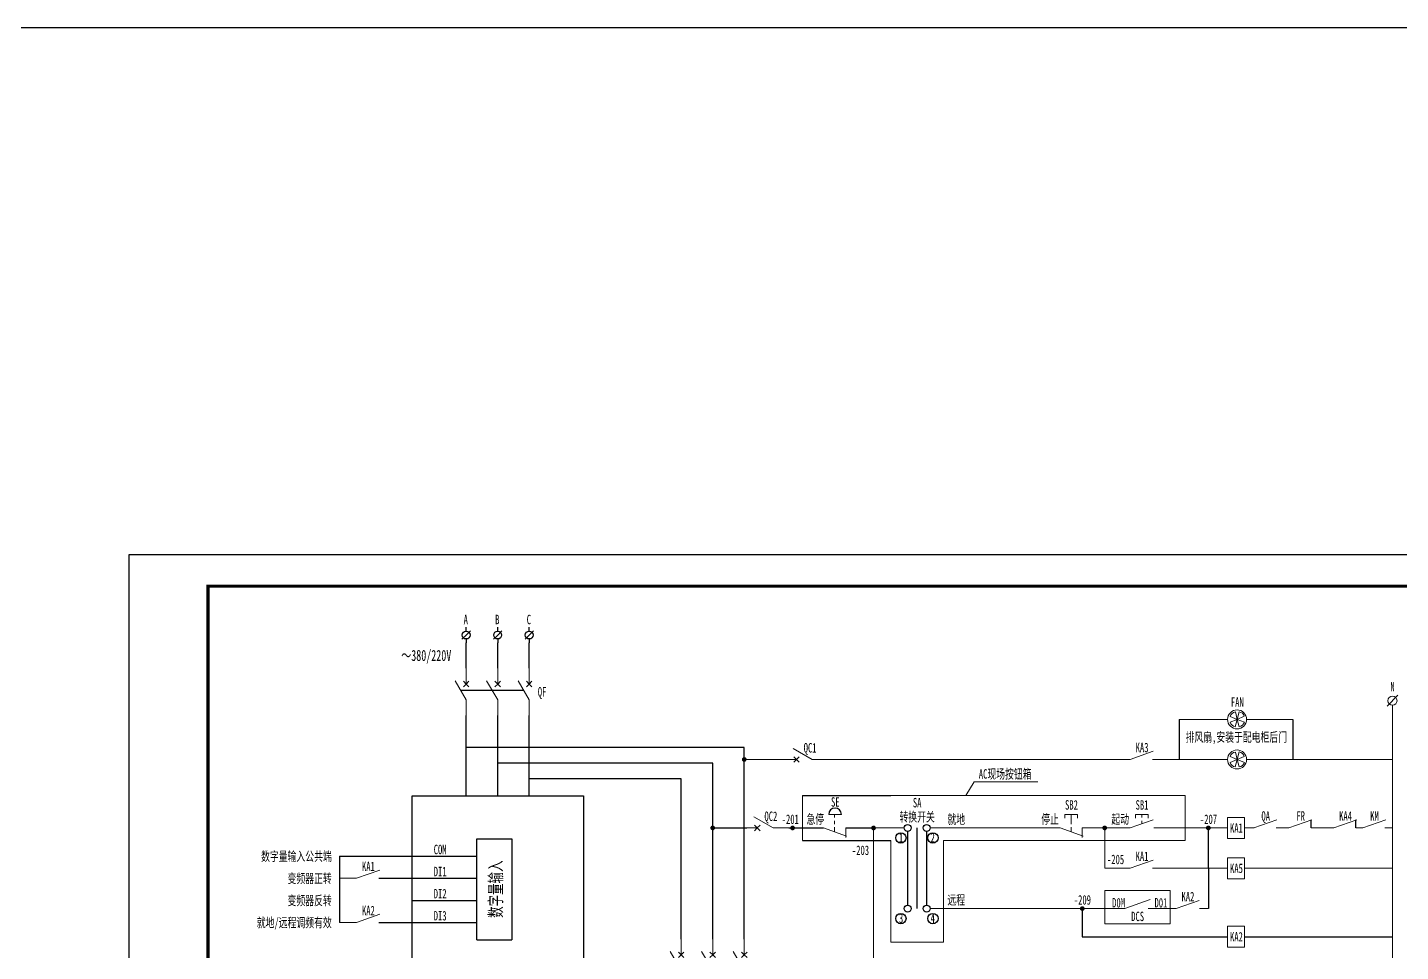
# Model space of a CAD drawing. Header units: millimetres. Extents: x 257344 to 1270023, y 272924 to 540726.
# Drawn here: x 773584 to 817126, y 313635 to 342924 of the extents above; entities that cross this region are included whole.
import ezdxf
from ezdxf.enums import TextEntityAlignment as Align

# ---------------------------------------------------------------- set-up
doc = ezdxf.new("R2010")
doc.units = ezdxf.units.MM
doc.linetypes.add('常规', pattern=[20, 10, 0, 10])
doc.linetypes.add('接地线', pattern=[1460, 500, 500, -200, 60, -200])
doc.layers.add('1轮廓实线层', color=7, linetype='Continuous', lineweight=18)
doc.layers.add('_0', color=7, linetype='Continuous', lineweight=25)
for name, color, linetype in [('D1', 4, 'Continuous'), ('MX', 3, 'Continuous'), ('TEXT', 4, 'Continuous'), ('动力平面导线层', 3, '常规'), ('动力平面设备层', 1, 'Continuous'), ('图框', 7, 'Continuous'), ('标注-照明', 7, 'Continuous'), ('照明平面导线层', 3, 'Continuous'), ('照明平面设备层', 1, 'Continuous'), ('电气-接地设计-接地线', 3, '接地线'), ('表格图框层', 7, 'Continuous')]:
    doc.layers.add(name, color=color, linetype=linetype)
doc.styles.add('标准', font='', dxfattribs={"width": 0.667})
doc.styles.get('标准').set_extended_font_data('NSimSun')

# ---------------------------------------------------------------- blocks, each defined once
blk = doc.blocks.new('*U36')
at = {"layer": '1轮廓实线层'}
for p, q in [((0, 15), (0, 10)), ((0, 5), (-3.5, 11.06)), ((0, 10), (-0.88, 10.88)), ((0, 10), (-0.88, 9.12)), ((0, 10), (0.88, 10.88)), ((0, 10), (0.88, 9.12)), ((0, 5), (0, 0))]:
    blk.add_line(p, q, dxfattribs=at)
blk = doc.blocks.new('SYMB2_M_13')
for p, q in [((0, -1.25), (0, 0)), ((0, -2.5), (-1.33, -3.83)), ((0, -2.5), (1.33, -1.17)), ((0, -3.75), (0, -5))]:
    blk.add_line(p, q)
blk.add_circle((0, -2.5), 1.25)
blk = doc.blocks.new('*U35')
at = {"layer": '1轮廓实线层'}
for p, q in [((0, 15), (0, 10)), ((0, 5), (-3.5, 11.06)), ((0, 10), (-0.88, 10.88)), ((0, 10), (-0.88, 9.12)), ((0, 10), (0.88, 10.88)), ((0, 10), (0.88, 9.12)), ((0, 5), (0, 0))]:
    blk.add_line(p, q, dxfattribs=at)

msp = doc.modelspace()

# ---------------------------------------------------------------- linework, layer by layer
at = {"color": 0, "linetype": 'ByBlock', "lineweight": 20}
for p, q in [((812484.26782, 317551.61735), (812177.18424, 317551.61735)), ((813585.40524, 317551.61735), (813178.35349, 317551.61735)), ((815008.93739, 317551.61735), (814287.14649, 317551.61735)), ((816870.32417, 316273.49316), (812177.18424, 316273.49316))]:
    msp.add_line(p, q, dxfattribs=at)
at = {"color": 3}
msp.add_lwpolyline([(267543.57835, 342923.7246), (1270023.47933, 342923.7246), (1270023.47933, 272923.7246), (267543.57835, 272923.7246)], close=True, dxfattribs=at)
at = {"color": 7, "linetype": 'ByBlock', "lineweight": 20, "const_width": 75}
for points in [[(796276.46933, 319722.48033, 1), (796351.46933, 319722.48033, 1)], [(795276.45291, 317551.61735, 1), (795351.45291, 317551.61735, 1)], [(797810.70987, 317551.61735, 1), (797885.70987, 317551.61735, 1)], [(800377.52683, 317551.61092, 1), (800452.52683, 317551.61092, 1)], [(807707.11616, 317551.61735, 1), (807782.11616, 317551.61735, 1)], [(810994.32236, 317551.61735, 1), (811069.32236, 317551.61735, 1)], [(806996.4778, 314995.36897, 1), (807071.4778, 314995.36897, 1)]]:
    msp.add_lwpolyline(points, format="xyb", close=True, dxfattribs=at)
at = {"layer": '_0', "color": 0, "linetype": 'ByBlock', "ltscale": 500}
msp.add_line((787320.3821, 321914.94986), (789320.3821, 321914.94986), dxfattribs=at)
at = {"layer": '_0', "color": 0, "linetype": 'ByBlock'}
for p, q in [((787495.3821, 318571.18895), (787495.3821, 321111.84097)), ((788495.3821, 318571.18895), (788495.3821, 321111.84097)), ((789495.3821, 318571.18895), (789495.3821, 321111.84097)), ((796313.95291, 314028.30282), (796313.95291, 320106.49057)), ((795313.95291, 314028.30282), (795313.95291, 319606.49057)), ((794313.95291, 314028.30282), (794313.95291, 319106.49057)), ((787831.78496, 317204.83226), (788941.78496, 317204.83226)), ((787831.78496, 314004.94541), (787831.78496, 317204.83226)), ((788941.78496, 317204.83226), (788941.78496, 314004.94541)), ((783474.43286, 316654.88884), (783474.43286, 314554.88884)), ((783474.43286, 316654.88884), (785779.05212, 316654.88884)), ((785779.05212, 316654.88884), (787831.78496, 316654.88884)), ((785779.05212, 315954.88884), (787831.78496, 315954.88884)), ((785779.05212, 315254.88884), (787831.78496, 315254.88884)), ((785779.05212, 314554.88884), (787831.78496, 314554.88884)), ((787831.78496, 314004.94541), (788941.78496, 314004.94541))]:
    msp.add_line(p, q, dxfattribs=at)
at = {"layer": '_0', "linetype": 'ByBlock'}
for p, q in [((796313.96933, 320106.49057), (787495.3821, 320106.49057)), ((795313.96933, 319606.49057), (788495.3821, 319606.49057)), ((794313.96933, 319106.49057), (789495.3821, 319106.49057))]:
    msp.add_line(p, q, dxfattribs=at)
at = {"layer": 'D1', "color": 1, "linetype": 'ByBlock'}
msp.add_arc((799194.66883, 317983.23315), 200.52575, 0, 180, dxfattribs=at)
at = {"layer": 'MX', "color": 7, "linetype": 'ByBlock', "lineweight": 20}
msp.add_line((816697.03782, 321412.70589), (817043.4975, 321759.16557), dxfattribs=at)
msp.add_circle((816870.26374, 321585.93229), 144.35795, dxfattribs=at)
at = {"layer": 'TEXT', "color": 7, "linetype": 'ByBlock', "ltscale": 100}
msp.add_line((785779.05212, 296601.42263), (785779.05212, 318571.18895), dxfattribs=at)
for centre in [(801494.2455, 317551.61735), (802097.733, 317551.61735)]:
    msp.add_circle(centre, 109.725, dxfattribs=at)
at = {"layer": '动力平面导线层', "color": 6, "linetype": 'ByBlock'}
for p, q in [((798162.18255, 318584.94629), (800961.48744, 318584.94629)), ((798162.18255, 317150.11602), (800961.48744, 317150.11602))]:
    msp.add_line(p, q, dxfattribs=at)
at = {"layer": '动力平面导线层', "color": 0, "linetype": 'ByBlock'}
for p, q in [((797727.18915, 317551.61735), (798829.11177, 317551.61735)), ((811031.82236, 316273.49316), (811031.82236, 314995.36897)), ((807033.9778, 314995.36897), (807033.9778, 314103.7953)), ((807033.9778, 314103.7953), (811641.43675, 314103.7953))]:
    msp.add_line(p, q, dxfattribs=at)
at = {"layer": '动力平面导线层', "color": 0, "linetype": 'ByBlock', "lineweight": -3, "ltscale": 100}
for p, q in [((814287.14649, 317551.61735), (814287.14649, 317813.04942)), ((815710.67864, 317551.61735), (815710.67864, 317813.04942)), ((784724.21671, 315954.88884), (785779.05212, 315954.88884)), ((784724.21671, 314554.88884), (785779.05212, 314554.88884))]:
    msp.add_line(p, q, dxfattribs=at)
at = {"layer": '动力平面设备层', "color": 0, "linetype": 'ByBlock', "lineweight": -3, "ltscale": 100}
for p, q in [((787495.3821, 322611.84097), (787495.3821, 323415.94169)), ((788495.3821, 322611.84097), (788495.3821, 323415.94169)), ((789495.3821, 322611.84097), (789495.3821, 323415.94169)), ((810102.52388, 320993.04172), (810102.52388, 319722.48033)), ((813711.4213, 320992.95383), (813711.4213, 319722.39244)), ((785779.05212, 318571.18895), (791211.71208, 318571.18895)), ((791211.71208, 318571.18895), (791211.71208, 296601.42263))]:
    msp.add_line(p, q, dxfattribs=at)
at = {"layer": '图框', "linetype": 'Continuous', "lineweight": 100, "const_width": 100}
msp.add_lwpolyline([(779308.79781, 285214.48919), (835208.79781, 285214.48919), (835208.79781, 325214.48919), (779308.79781, 325214.48919)], close=True, dxfattribs=at)
at = {"layer": '标注-照明', "linetype": 'ByBlock', "lineweight": 25, "ltscale": 100}
for p, q in [((795313.95291, 317551.61735), (796393.04354, 317551.61735)), ((799530.85302, 317551.61735), (800415.02435, 317551.61735)), ((801494.2455, 317441.89235), (801494.2455, 315105.09397)), ((802097.733, 317441.89235), (802097.733, 315105.09397))]:
    msp.add_line(p, q, dxfattribs=at)
at = {"layer": '标注-照明', "color": 0, "linetype": 'ByBlock', "lineweight": 25, "ltscale": 100}
msp.add_line((801796.19973, 314995.36897), (801796.19973, 317551.61735), dxfattribs=at)
at = {"layer": '标注-照明', "linetype": 'ByBlock', "lineweight": 25, "ltscale": 100}
for centre, radius in [((801280.94983, 317236.2656), 164.79793), ((802297.19088, 317236.2656), 164.79793), ((801280.94983, 314680.01722), 164.79793), ((801494.2455, 314995.36897), 109.725), ((802097.733, 314995.36897), 109.725), ((802297.19088, 314680.01722), 164.79793)]:
    msp.add_circle(centre, radius, dxfattribs=at)
at = {"layer": '照明平面导线层', "color": 0, "linetype": 'ByBlock', "lineweight": 20}
for p, q in [((816870.43976, 305944.17404), (816870.26766, 321441.57434)), ((810102.52388, 320993.04172), (811641.63596, 320993.04172)), ((812243.12845, 320992.95383), (813711.4213, 320992.95383)), ((796313.96933, 319722.48033), (797472.13416, 319722.48033)), ((798972.13416, 319722.48033), (808555.60623, 319722.48033)), ((808555.60623, 319722.48033), (809286.72036, 319983.9124)), ((809257.34748, 319722.48033), (811641.63596, 319722.48033)), ((812243.12845, 319722.39244), (816870.28408, 319722.39244)), ((799179.98239, 317882.9844), (799179.98239, 317983.23315)), ((806683.10718, 317782.73565), (806683.10718, 317983.23315)), ((808921.1633, 317882.9844), (808921.1633, 317983.23315)), ((798829.11177, 317551.61735), (799560.2259, 317290.18528)), ((799179.98239, 317676.92829), (799179.98239, 317777.17704)), ((799179.98239, 317426.1529), (799179.98239, 317576.67954)), ((799530.85302, 317551.61735), (799530.85302, 317250.39764)), ((801384.5205, 317551.61735), (800415.02435, 317551.61735)), ((800415.02435, 317551.61735), (800415.02435, 305944.17404)), ((802207.458, 317551.61735), (806332.23655, 317551.61735)), ((806332.23655, 317551.61735), (807063.35068, 317290.18528)), ((806683.10718, 317676.92829), (806683.10718, 317777.17704)), ((806683.10718, 317426.1529), (806683.10718, 317576.67954)), ((808555.60623, 317551.61735), (807033.9778, 317551.61735)), ((807033.9778, 317551.61735), (807033.9778, 317250.39764)), ((807744.61616, 317551.61735), (807744.61616, 316273.49316)), ((808555.60623, 317551.61735), (809286.72036, 317813.04942)), ((808921.1633, 317682.33338), (808921.1633, 317777.52646)), ((809298.30571, 317551.61735), (811641.43675, 317551.61735)), ((812476.61224, 317551.61735), (813207.72638, 317813.04942)), ((813585.40524, 317551.61735), (814316.51937, 317813.04942)), ((815008.93739, 317551.61735), (815740.05152, 317813.04942)), ((815710.67864, 317551.61735), (815926.17402, 317551.61735)), ((815926.17402, 317551.61735), (816657.28815, 317813.04942)), ((816627.91527, 317551.61735), (816870.28408, 317551.61735)), ((784022.47546, 315954.88884), (784753.5896, 316216.32091)), ((808555.60623, 316273.49316), (807744.61616, 316273.49316)), ((808555.60623, 316273.49316), (809286.72036, 316534.92523)), ((809257.34748, 316273.49316), (811031.82236, 316273.49316)), ((811031.82236, 316273.49316), (811641.43675, 316273.49316)), ((783474.43286, 315954.88884), (784022.47546, 315954.88884)), ((810010.50405, 314995.36897), (810741.61818, 315256.80104)), ((784022.47546, 314554.88884), (784753.5896, 314816.32091)), ((802207.458, 314995.36897), (802994.84776, 314995.36897)), ((802994.84776, 314995.36897), (808379.22722, 314995.36897)), ((809121.9267, 314995.36897), (810010.50405, 314995.36897)), ((810753.20353, 314995.36897), (811031.82236, 314995.36897)), ((783474.43286, 314554.88884), (784022.47546, 314554.88884))]:
    msp.add_line(p, q, dxfattribs=at)
at = {"layer": '照明平面导线层', "color": 3, "linetype": 'ByBlock', "lineweight": 20}
for p, q in [((811718.5997, 320900.53319), (811941.80693, 320993.53795)), ((811942.30316, 320993.04172), (811720.9026, 321088.08024)), ((811943.17256, 320992.17233), (811885.778, 320759.25225)), ((811941.80693, 320993.53795), (811888.0809, 321229.36119)), ((811940.616, 320993.04172), (811944.03297, 320993.04172)), ((812005.32342, 321232.36719), (811941.80693, 320993.53795)), ((812172.50172, 321091.08625), (811942.7994, 320993.53795)), ((811942.7994, 320993.53795), (812173.99665, 320900.53409)), ((811942.7994, 320993.53795), (812006.81836, 320759.25314)), ((811718.5997, 319629.9718), (811941.80693, 319722.97656)), ((811942.30316, 319722.48033), (811720.9026, 319817.51885)), ((811943.17256, 319721.61094), (811885.778, 319488.69086)), ((811941.80693, 319722.97656), (811888.0809, 319958.79979)), ((811940.616, 319722.48033), (811944.03297, 319722.48033)), ((812005.32342, 319961.8058), (811941.80693, 319722.97656)), ((812172.50172, 319820.52485), (811942.7994, 319722.97656)), ((811942.7994, 319722.97656), (812173.99665, 319629.9727)), ((811942.7994, 319722.97656), (812006.81836, 319488.69175))]:
    msp.add_line(p, q, dxfattribs=at)
at = {"layer": '照明平面导线层', "color": 6, "linetype": 'ByBlock', "lineweight": 20}
for p, q in [((803602.87574, 319012.57331), (803337.99547, 318584.94629)), ((803602.87574, 319012.57331), (805621.51432, 319012.57331)), ((800961.48744, 318584.94629), (810293.39715, 318584.94629)), ((810293.39715, 318584.94629), (810293.39715, 317150.11602)), ((810293.39715, 317150.11602), (802628.43642, 317150.11602))]:
    msp.add_line(p, q, dxfattribs=at)
at = {"layer": '照明平面导线层', "color": 1, "linetype": 'ByBlock', "lineweight": 20}
msp.add_line((799395.16633, 317983.23315), (798994.17133, 317983.23315), dxfattribs=at)
at = {"layer": '照明平面导线层', "color": 7, "linetype": 'ByBlock', "lineweight": 20}
msp.add_line((808379.22722, 314995.36897), (809183.45277, 315282.94425), dxfattribs=at)
at = {"layer": '照明平面导线层', "color": 0, "linetype": 'ByBlock', "lineweight": 20}
for points in [[(806883.60468, 317862.93465), (806883.60468, 317983.23315), (806482.60968, 317983.23315), (806482.60968, 317862.93465)], [(809121.6608, 317862.93465), (809121.6608, 317983.23315), (808720.6658, 317983.23315), (808720.6658, 317862.93465)]]:
    msp.add_lwpolyline(points, dxfattribs=at)
for points in [[(811641.43675, 317882.39069), (812177.18424, 317882.39069), (812177.18424, 317220.844), (811641.43675, 317220.844)], [(811641.43675, 316604.2665), (812177.18424, 316604.2665), (812177.18424, 315942.71982), (811641.43675, 315942.71982)], [(811641.43675, 314434.56864), (812177.18424, 314434.56864), (812177.18424, 313773.02195), (811641.43675, 313773.02195)]]:
    msp.add_lwpolyline(points, close=True, dxfattribs=at)
at = {"layer": '照明平面导线层', "color": 3, "linetype": 'ByBlock', "lineweight": 20}
for centre in [(811942.3822, 320992.96268), (811942.3822, 319722.40129)]:
    msp.add_circle(centre, 300.74625, dxfattribs=at)
for centre, start, end in [((811916.1142, 321026.63742), 97.873116874, 162.528612985), ((811977.29012, 321029.64343), 17.471387015, 82.126883126), ((811913.8113, 320961.97601), 197.471387015, 262.126883126), ((811978.78505, 320961.97691), 277.873116874, 342.528612985), ((811913.8113, 319691.41462), 197.471387015, 262.126883126), ((811916.1142, 319756.07603), 97.873116874, 162.528612985), ((811977.29012, 319759.08203), 17.471387015, 82.126883126), ((811978.78505, 319691.41552), 277.873116874, 342.528612985)]:
    msp.add_arc(centre, 204.65285, start, end, dxfattribs=at)
at = {"layer": '照明平面设备层', "color": 0, "lineweight": -3, "ltscale": 100}
msp.add_lwpolyline([(776808.79781, 326214.48919), (836208.79781, 326214.48919), (836208.79781, 284214.48919), (776808.79781, 284214.48919)], close=True, dxfattribs=at)
at = {"layer": '电气-接地设计-接地线', "color": 0, "linetype": 'ByBlock', "lineweight": -3}
for p, q in [((811031.82236, 316273.49316), (811031.82236, 317551.61735)), ((812177.18424, 314103.7953), (816870.28408, 314103.7953))]:
    msp.add_line(p, q, dxfattribs=at)
at = {"layer": '表格图框层', "color": 6, "linetype": 'ByBlock', "lineweight": 20, "ltscale": 50}
for p, q in [((798162.18255, 317150.11602), (798162.18255, 318584.94629)), ((800961.48744, 313926.52298), (800961.48744, 317150.11602)), ((802628.43642, 317150.11602), (802628.43642, 313926.52298)), ((802628.43642, 313926.52298), (800961.48744, 313926.52298))]:
    msp.add_line(p, q, dxfattribs=at)
at = {"layer": '表格图框层', "color": 4, "linetype": 'ByBlock', "lineweight": 20, "ltscale": 50}
for p, q in [((807744.61616, 315574.37659), (809818.06384, 315574.37659)), ((807744.61616, 315574.37659), (807744.61616, 314511.02269)), ((809818.06384, 315574.37659), (809818.06384, 314511.02269)), ((807744.61616, 314511.02269), (809818.06384, 314511.02269))]:
    msp.add_line(p, q, dxfattribs=at)

# ---------------------------------------------------------------- block references
at = {"layer": '_0', "color": 7, "linetype": 'ByBlock', "xscale": 100, "yscale": 100, "zscale": 100, "rotation": 180}
for p in [(787495.3821, 323415.94169), (788495.3821, 323415.94169), (789495.3821, 323415.94169)]:
    msp.add_blockref('SYMB2_M_13', p, dxfattribs=at)
at = {"layer": '_0', "color": 3, "linetype": 'ByBlock', "xscale": 100, "yscale": 100, "zscale": 100}
for p in [(787495.3821, 321111.84097), (788495.3821, 321111.84097), (789495.3821, 321111.84097), (794313.95291, 312528.30282), (795313.95291, 312528.30282), (796313.95291, 312528.30282)]:
    msp.add_blockref('*U36', p, dxfattribs=at)
at = {"layer": '_0', "color": 3, "linetype": 'ByBlock', "xscale": -100, "yscale": 100, "zscale": 100, "rotation": 90}
for p in [(798972.13416, 319722.48033), (797727.18915, 317551.61735)]:
    msp.add_blockref('*U35', p, dxfattribs=at)

# ---------------------------------------------------------------- texts
at = {"layer": 'TEXT', "color": 7, "linetype": 'ByBlock', "ltscale": 100, "style": '标准', "width": 0.667}
for s, height, p in [('A', 300, (787483.04728, 324008.31542)), ('B', 300, (788483.04728, 324008.31542)), ('C', 300, (789483.04728, 324008.31542)), ('～380/220V', 350, (786230.4122, 322844.80344)), ('QF', 300, (789904.31416, 321715.09689)), ('N', 300, (816872.64721, 321880.51653)), ('FAN', 300, (811949.77459, 321392.24289)), ('排风扇,安装于配电柜后门', 300, (811918.5113, 320282.13859)), ('QC1', 300, (798403.50054, 319942.72352)), ('KA3', 300, (808929.33569, 319951.73133)), ('SE', 300, (799202.84123, 318224.89668)), ('SA', 300, (801797.16375, 318203.14034)), ('SB2', 300, (806691.27957, 318131.89249)), ('SB1', 300, (808929.33569, 318131.89249)), ('QC2', 300, (797158.55553, 317771.86054)), ('转换开关', 300, (801797.16375, 317754.09975)), ('就地', 300, (803037.8942, 317677.6516)), ('停止', 300, (806013.78127, 317682.33078)), ('起动', 300, (808237.15095, 317682.33078)), ('QA', 300, (812850.3417, 317780.86835)), ('FR', 300, (813959.1347, 317780.86835)), ('KA4', 300, (815382.66685, 317780.86835)), ('KM', 300, (816299.90348, 317780.86835)), ('KA1', 300, (811922.84707, 317401.18385)), ('1', 300, (801286.70806, 317097.00008)), ('2', 300, (802291.75798, 317097.00008)), ('KA1', 300, (808929.33569, 316502.74417)), ('KA1', 300, (784396.20492, 316184.13984)), ('KA5', 300, (811922.84707, 316123.05966)), ('远程', 300, (803037.8942, 315121.40322)), ('D0M', 300, (808184.74925, 315030.93389)), ('D01', 300, (809528.53006, 315030.93389)), ('KA2', 300, (810384.23351, 315224.61998)), ('KA2', 300, (784396.20492, 314784.13984)), ('3', 300, (801286.70806, 314540.7517)), ('4', 300, (802291.75798, 314540.7517)), ('KA2', 300, (811922.84707, 313953.3618))]:
    msp.add_text(s, height=height, dxfattribs=at).set_placement(p, align=Align.CENTER)
at = {"layer": 'TEXT', "color": 6, "linetype": 'ByBlock', "ltscale": 100, "style": '标准', "width": 0.667}
msp.add_text('AC现场按钮箱', height=300, dxfattribs=at).set_placement((804588.98937, 319114.02833), align=Align.CENTER)
at = {"layer": 'TEXT', "color": 2, "linetype": 'ByBlock', "ltscale": 100, "style": '标准', "width": 0.667}
for s, p in [('-201', (797774.26672, 317678.09354)), ('-207', (811035.46593, 317678.09354)), ('-203', (800000.52315, 316693.94419)), ('-205', (808088.60372, 316405.22015)), ('-209', (807037.62137, 315121.84516))]:
    msp.add_text(s, height=300, dxfattribs=at).set_placement(p, align=Align.CENTER)
at = {"layer": 'TEXT', "color": 1, "linetype": 'ByBlock', "ltscale": 100, "style": '标准', "width": 0.667}
msp.add_text('急停', height=300, dxfattribs=at).set_placement((798567.80104, 317682.33078), align=Align.CENTER)
at = {"layer": 'TEXT', "color": 7, "linetype": 'ByBlock', "ltscale": 100, "style": '标准', "width": 0.667}
for s, p in [('COM', (786466.76033, 316719.4742)), ('DI1', (786466.76033, 316019.4742)), ('DI2', (786466.76033, 315319.4742)), ('DI3', (786466.76033, 314619.4742))]:
    msp.add_text(s, height=300, dxfattribs=at).set_placement(p)
for s, p in [('数字量输入公共端', (783233.63636, 316503.12341)), ('变频器正转', (783233.63636, 315803.12341)), ('变频器反转', (783233.63636, 315103.12341)), ('就地/远程调频有效', (783233.63636, 314403.12341))]:
    msp.add_text(s, height=300, dxfattribs=at).set_placement(p, align=Align.RIGHT)
at = {"layer": 'TEXT', "color": 0, "linetype": 'ByBlock', "ltscale": 100, "style": '标准', "width": 0.667}
msp.add_text('数字量输入', height=400, rotation=90, dxfattribs=at).set_placement((788630.08445, 315610.85751), align=Align.CENTER)
at = {"layer": 'TEXT', "color": 4, "linetype": 'ByBlock', "ltscale": 100, "style": '标准', "width": 0.667}
msp.add_text('DCS', height=300, dxfattribs=at).set_placement((808789.51239, 314598.22699), align=Align.CENTER)

doc.saveas('drawing.dxf')
